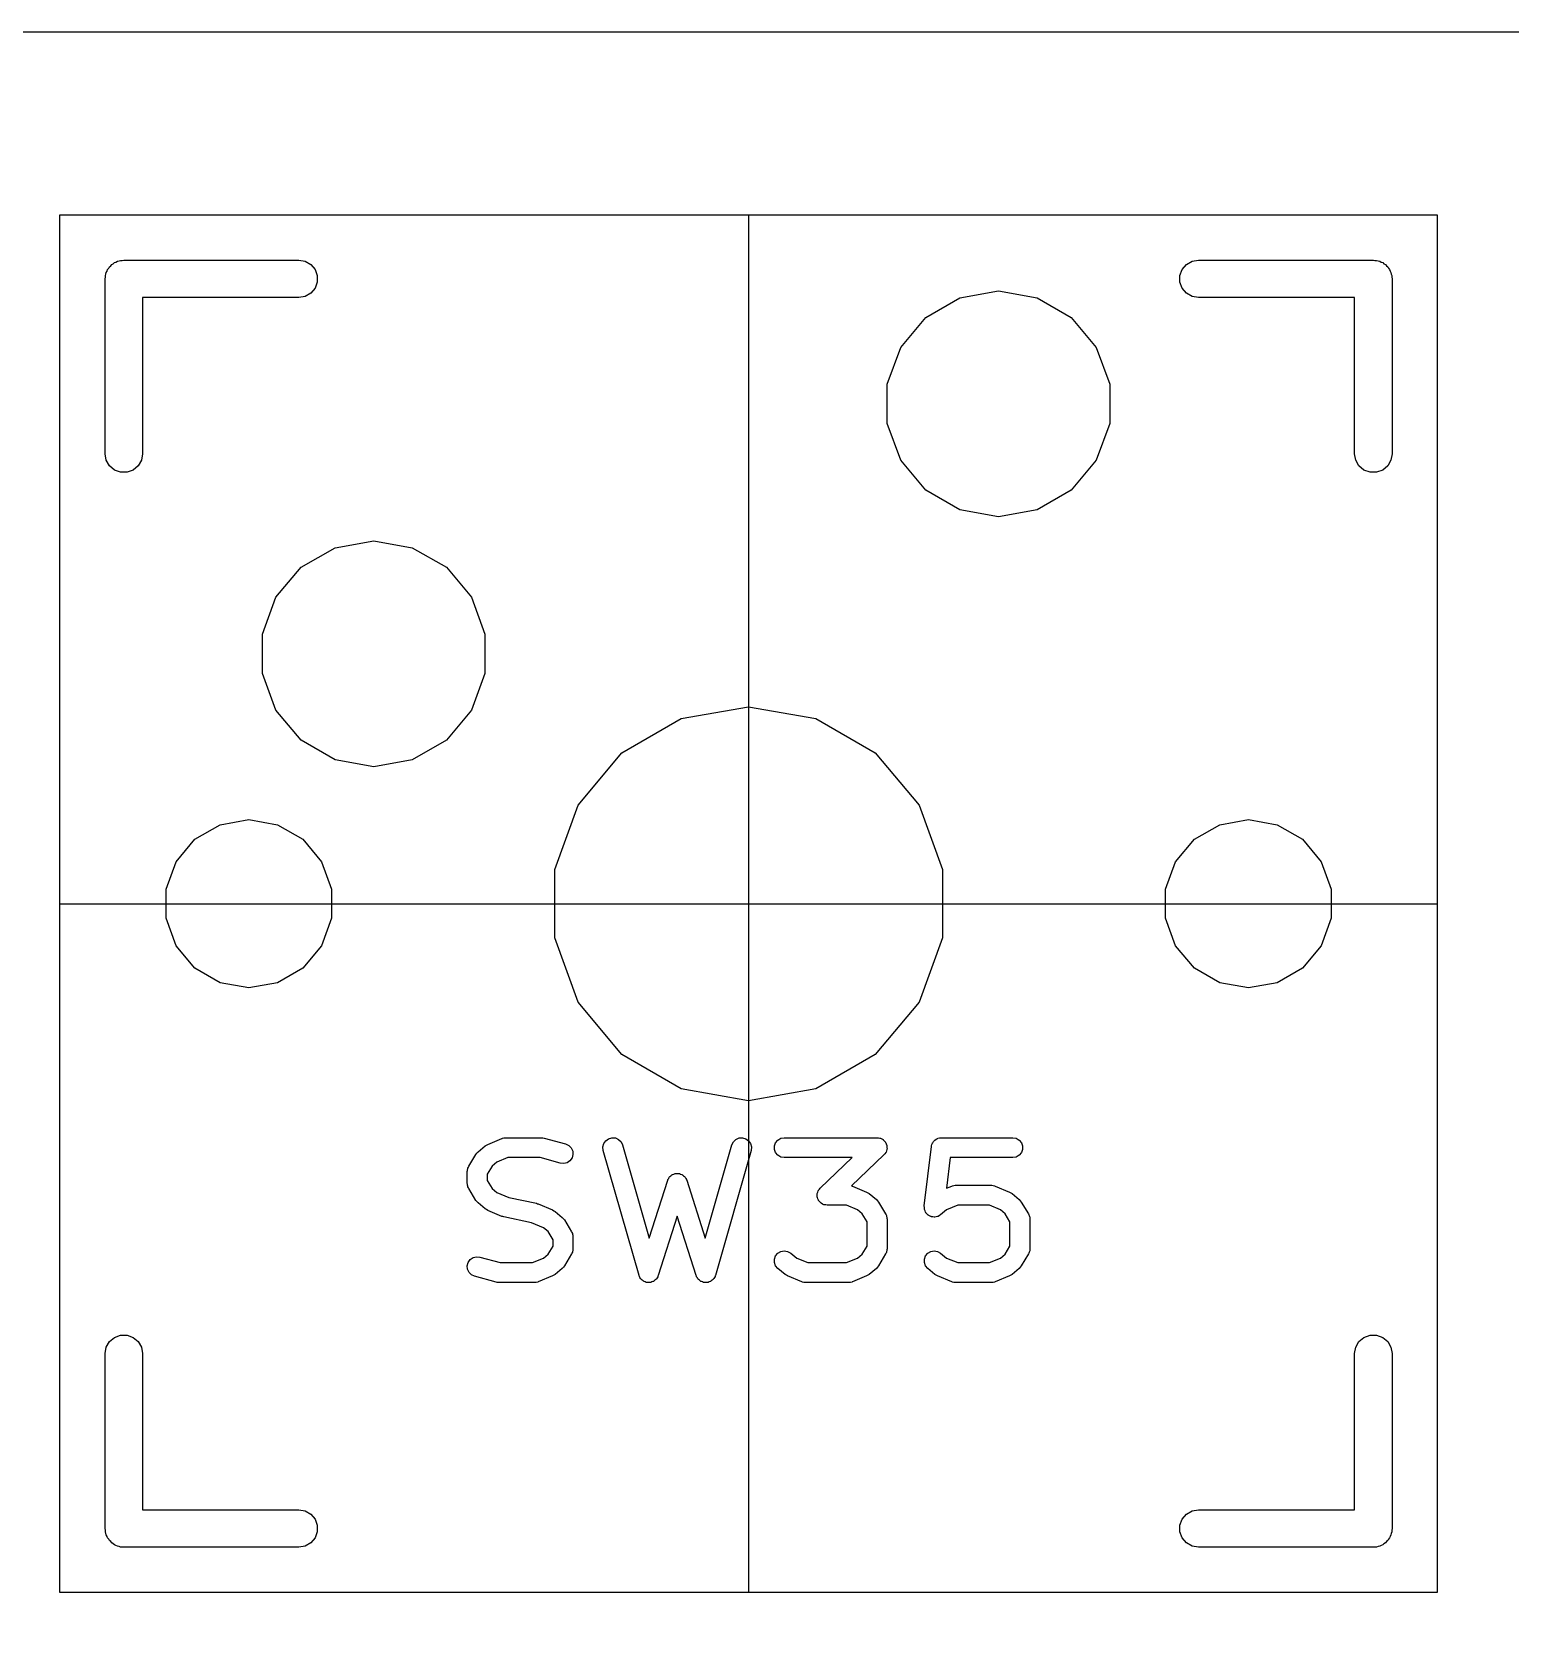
# Model space of a CAD drawing. Header units: millimetres. Extents: x 30 to 728, y -111 to 447.
# Drawn here: x 156.57 to 171.6, y 122.76 to 138.95 of the extents above; entities that cross this region are included whole.
import ezdxf

# ---------------------------------------------------------------- set-up
doc = ezdxf.new("R2010")
doc.units = ezdxf.units.MM
for name, color, linetype in [('BLACK', 7, 'Continuous'), ('プレート', 6, 'Continuous'), ('参照キーキャップ', 7, 'Continuous'), ('寸法', 21, 'Continuous')]:
    doc.layers.add(name, color=color, linetype=linetype)
doc.layers.add('補助線', color=4, linetype='Continuous', transparency=0.8)

# ---------------------------------------------------------------- blocks, each defined once
blk = doc.blocks.new('hhskb-F.SilkS')
at = {"layer": 'BLACK'}
for p, q in [((123.718, -91.6013), (123.721, -91.5848)), ((123.721, -91.5848), (123.729, -91.5704)), ((123.729, -91.5704), (123.735, -91.5547)), ((123.735, -91.5547), (123.746, -91.542)), ((123.746, -91.542), (123.754, -91.5275)), ((123.754, -91.5275), (123.767, -91.5168)), ((123.767, -91.5168), (123.778, -91.5041)), ((123.778, -91.5041), (123.792, -91.4957)), ((123.792, -91.4957), (123.805, -91.485)), ((123.805, -91.485), (123.82, -91.4793)), ((123.82, -91.4793), (123.835, -91.471)), ((123.835, -91.471), (123.851, -91.4681)), ((123.851, -91.4681), (123.867, -91.4624)), ((123.867, -91.4624), (123.884, -91.4624)), ((123.884, -91.4624), (123.9, -91.4595)), ((123.9, -91.4595), (125.678, -91.4595)), ((125.678, -91.4595), (125.743, -91.471)), ((125.743, -91.471), (125.8, -91.5041)), ((125.8, -91.5041), (125.843, -91.5547)), ((125.843, -91.5547), (125.866, -91.6169)), ((134.634, -91.6169), (134.657, -91.5547)), ((134.657, -91.5547), (134.7, -91.5041)), ((134.7, -91.5041), (134.757, -91.471)), ((134.757, -91.471), (134.822, -91.4595)), ((134.822, -91.4595), (136.6, -91.4595)), ((136.6, -91.4595), (136.616, -91.4624)), ((136.616, -91.4624), (136.633, -91.4624)), ((136.633, -91.4624), (136.649, -91.4681)), ((136.649, -91.4681), (136.665, -91.471)), ((136.665, -91.471), (136.68, -91.4793)), ((136.68, -91.4793), (136.695, -91.485)), ((136.695, -91.485), (136.708, -91.4957)), ((136.708, -91.4957), (136.722, -91.5041)), ((136.722, -91.5041), (136.733, -91.5168)), ((136.733, -91.5168), (136.746, -91.5275)), ((136.746, -91.5275), (136.754, -91.542)), ((136.754, -91.542), (136.765, -91.5547)), ((136.765, -91.5547), (136.771, -91.5704)), ((136.771, -91.5704), (136.779, -91.5848)), ((136.779, -91.5848), (136.782, -91.6013)), ((123.709, -91.65), (123.712, -91.6336)), ((123.709, -93.428), (123.709, -91.65)), ((123.712, -91.6169), (123.718, -91.6013)), ((123.712, -91.6336), (123.712, -91.6169)), ((125.843, -91.7452), (125.8, -91.7959)), ((125.866, -91.6831), (125.843, -91.7452)), ((125.866, -91.6169), (125.866, -91.6831)), ((134.634, -91.6831), (134.634, -91.6169)), ((134.657, -91.7452), (134.634, -91.6831)), ((134.7, -91.7959), (134.657, -91.7452)), ((136.782, -91.6013), (136.788, -91.6169)), ((136.788, -91.6169), (136.788, -91.6336)), ((136.788, -91.6336), (136.79, -91.65)), ((136.79, -91.65), (136.79, -93.428)), ((125.678, -91.8405), (124.09, -91.8405)), ((124.09, -91.8405), (124.09, -93.428)), ((125.743, -91.829), (125.678, -91.8405)), ((125.8, -91.7959), (125.743, -91.829)), ((132.052, -92.0411), (132.398, -91.8418)), ((132.398, -91.8418), (132.79, -91.7726)), ((132.79, -91.7726), (133.182, -91.8418)), ((133.182, -91.8418), (133.528, -92.0411)), ((134.757, -91.829), (134.7, -91.7959)), ((134.822, -91.8405), (134.757, -91.829)), ((136.409, -91.8405), (134.822, -91.8405)), ((136.409, -93.428), (136.409, -91.8405)), ((131.796, -92.3463), (132.052, -92.0411)), ((133.528, -92.0411), (133.784, -92.3463)), ((131.66, -92.7208), (131.796, -92.3463)), ((133.784, -92.3463), (133.92, -92.7208)), ((131.66, -93.1192), (131.66, -92.7208)), ((133.92, -92.7208), (133.92, -93.1192)), ((131.796, -93.4937), (131.66, -93.1192)), ((133.92, -93.1192), (133.784, -93.4937)), ((123.721, -93.4932), (123.709, -93.428)), ((123.754, -93.5505), (123.721, -93.4932)), ((124.079, -93.4932), (124.046, -93.5505)), ((124.09, -93.428), (124.079, -93.4932)), ((132.052, -93.7989), (131.796, -93.4937)), ((133.784, -93.4937), (133.528, -93.7989)), ((136.421, -93.4932), (136.409, -93.428)), ((136.454, -93.5505), (136.421, -93.4932)), ((136.779, -93.4932), (136.746, -93.5505)), ((136.79, -93.428), (136.779, -93.4932)), ((123.805, -93.593), (123.754, -93.5505)), ((123.867, -93.6156), (123.805, -93.593)), ((123.933, -93.6156), (123.867, -93.6156)), ((123.995, -93.593), (123.933, -93.6156)), ((124.046, -93.5505), (123.995, -93.593)), ((136.505, -93.593), (136.454, -93.5505)), ((136.567, -93.6156), (136.505, -93.593)), ((136.633, -93.6156), (136.567, -93.6156)), ((136.695, -93.593), (136.633, -93.6156)), ((136.746, -93.5505), (136.695, -93.593)), ((132.398, -93.9982), (132.052, -93.7989)), ((133.528, -93.7989), (133.182, -93.9982)), ((132.79, -94.0674), (132.398, -93.9982)), ((133.182, -93.9982), (132.79, -94.0674)), ((126.048, -94.3818), (126.44, -94.3126)), ((126.44, -94.3126), (126.832, -94.3818)), ((125.702, -94.5811), (126.048, -94.3818)), ((126.832, -94.3818), (127.178, -94.5811)), ((125.446, -94.8863), (125.702, -94.5811)), ((127.178, -94.5811), (127.434, -94.8863)), ((125.31, -95.2608), (125.446, -94.8863)), ((127.434, -94.8863), (127.57, -95.2608)), ((125.31, -95.6592), (125.31, -95.2608)), ((127.57, -95.2608), (127.57, -95.6592)), ((125.446, -96.0337), (125.31, -95.6592)), ((127.57, -95.6592), (127.434, -96.0337)), ((125.702, -96.3389), (125.446, -96.0337)), ((127.434, -96.0337), (127.178, -96.3389)), ((128.963, -96.4667), (129.565, -96.1192)), ((129.565, -96.1192), (130.25, -95.9985)), ((130.25, -95.9985), (130.935, -96.1192)), ((130.935, -96.1192), (131.537, -96.4667)), ((126.048, -96.5382), (125.702, -96.3389)), ((127.178, -96.3389), (126.832, -96.5382)), ((126.44, -96.6074), (126.048, -96.5382)), ((126.832, -96.5382), (126.44, -96.6074)), ((128.517, -96.9992), (128.963, -96.4667)), ((131.537, -96.4667), (131.983, -96.9992)), ((128.279, -97.6524), (128.517, -96.9992)), ((131.983, -96.9992), (132.221, -97.6524)), ((124.621, -97.3457), (124.878, -97.1974)), ((124.878, -97.1974), (125.17, -97.1458)), ((125.17, -97.1458), (125.462, -97.1974)), ((125.462, -97.1974), (125.719, -97.3457)), ((134.781, -97.3457), (135.038, -97.1974)), ((135.038, -97.1974), (135.33, -97.1458)), ((135.33, -97.1458), (135.622, -97.1974)), ((135.622, -97.1974), (135.879, -97.3457)), ((124.43, -97.5729), (124.621, -97.3457)), ((125.719, -97.3457), (125.91, -97.5729)), ((134.59, -97.5729), (134.781, -97.3457)), ((135.879, -97.3457), (136.07, -97.5729)), ((124.329, -97.8517), (124.43, -97.5729)), ((125.91, -97.5729), (126.011, -97.8517)), ((134.489, -97.8517), (134.59, -97.5729)), ((136.07, -97.5729), (136.171, -97.8517)), ((128.279, -98.3476), (128.279, -97.6524)), ((132.221, -97.6524), (132.221, -98.3476)), ((124.329, -98.1483), (124.329, -97.8517)), ((126.011, -97.8517), (126.011, -98.1483)), ((134.489, -98.1483), (134.489, -97.8517)), ((136.171, -97.8517), (136.171, -98.1483)), ((124.43, -98.4271), (124.329, -98.1483)), ((126.011, -98.1483), (125.91, -98.4271)), ((134.59, -98.4271), (134.489, -98.1483)), ((136.171, -98.1483), (136.07, -98.4271)), ((128.517, -99.0008), (128.279, -98.3476)), ((132.221, -98.3476), (131.983, -99.0008)), ((124.621, -98.6543), (124.43, -98.4271)), ((125.91, -98.4271), (125.719, -98.6543)), ((134.781, -98.6543), (134.59, -98.4271)), ((136.07, -98.4271), (135.879, -98.6543)), ((124.878, -98.8026), (124.621, -98.6543)), ((125.719, -98.6543), (125.462, -98.8026)), ((135.038, -98.8026), (134.781, -98.6543)), ((135.879, -98.6543), (135.622, -98.8026)), ((125.17, -98.8541), (124.878, -98.8026)), ((125.462, -98.8026), (125.17, -98.8541)), ((135.33, -98.8541), (135.038, -98.8026)), ((135.622, -98.8026), (135.33, -98.8541)), ((128.963, -99.5332), (128.517, -99.0008)), ((131.983, -99.0008), (131.537, -99.5332)), ((129.565, -99.8808), (128.963, -99.5332)), ((131.537, -99.5332), (130.935, -99.8808)), ((130.25, -100.002), (129.565, -99.8808)), ((130.935, -99.8808), (130.25, -100.002)), ((127.5, -100.522), (127.572, -100.462)), ((127.572, -100.462), (127.586, -100.454)), ((127.586, -100.454), (127.598, -100.446)), ((127.598, -100.446), (127.743, -100.386)), ((127.743, -100.386), (127.746, -100.385)), ((127.746, -100.385), (127.748, -100.384)), ((127.748, -100.384), (127.763, -100.381)), ((127.763, -100.381), (127.778, -100.378)), ((127.778, -100.378), (127.78, -100.378)), ((127.78, -100.378), (127.783, -100.378)), ((127.783, -100.378), (128.145, -100.378)), ((128.145, -100.378), (128.159, -100.38)), ((128.159, -100.38), (128.173, -100.382)), ((128.173, -100.382), (128.39, -100.442)), ((128.39, -100.442), (128.422, -100.457)), ((128.422, -100.457), (128.447, -100.482)), ((128.447, -100.482), (128.462, -100.515)), ((128.77, -100.472), (128.778, -100.438)), ((128.773, -100.507), (128.77, -100.472)), ((128.778, -100.438), (128.798, -100.409)), ((128.798, -100.409), (128.827, -100.388)), ((128.827, -100.388), (128.861, -100.378)), ((128.861, -100.378), (128.896, -100.381)), ((128.896, -100.381), (128.928, -100.395)), ((128.928, -100.395), (128.953, -100.42)), ((128.953, -100.42), (128.969, -100.452)), ((128.969, -100.452), (129.24, -101.399)), ((129.809, -101.399), (130.08, -100.452)), ((130.08, -100.452), (130.095, -100.42)), ((130.095, -100.42), (130.121, -100.395)), ((130.121, -100.395), (130.153, -100.381)), ((130.153, -100.381), (130.188, -100.378)), ((130.188, -100.378), (130.222, -100.388)), ((130.222, -100.388), (130.25, -100.409)), ((130.25, -100.409), (130.27, -100.438)), ((130.27, -100.438), (130.279, -100.472)), ((130.279, -100.472), (130.275, -100.507)), ((130.513, -100.462), (130.525, -100.429)), ((130.513, -100.497), (130.513, -100.462)), ((130.525, -100.429), (130.548, -100.402)), ((130.548, -100.402), (130.578, -100.384)), ((130.578, -100.384), (130.613, -100.378)), ((130.613, -100.378), (131.556, -100.378)), ((131.556, -100.378), (131.571, -100.38)), ((131.571, -100.38), (131.585, -100.382)), ((131.585, -100.382), (131.588, -100.383)), ((131.588, -100.383), (131.591, -100.384)), ((131.591, -100.384), (131.604, -100.391)), ((131.604, -100.391), (131.617, -100.398)), ((131.617, -100.398), (131.619, -100.4)), ((131.619, -100.4), (131.622, -100.402)), ((131.622, -100.402), (131.631, -100.413)), ((131.631, -100.413), (131.641, -100.423)), ((131.641, -100.423), (131.642, -100.426)), ((131.642, -100.426), (131.644, -100.429)), ((131.644, -100.429), (131.649, -100.442)), ((131.649, -100.442), (131.655, -100.456)), ((131.655, -100.456), (131.655, -100.459)), ((131.655, -100.459), (131.656, -100.462)), ((131.656, -100.462), (131.656, -100.476)), ((131.656, -100.476), (131.657, -100.491)), ((131.657, -100.491), (131.656, -100.494)), ((132.036, -101.072), (132.109, -100.467)), ((132.109, -100.462), (132.114, -100.448)), ((132.109, -100.465), (132.109, -100.462)), ((132.109, -100.467), (132.109, -100.465)), ((132.114, -100.448), (132.119, -100.434)), ((132.119, -100.434), (132.12, -100.431)), ((132.12, -100.431), (132.121, -100.429)), ((132.121, -100.429), (132.131, -100.417)), ((132.131, -100.417), (132.14, -100.405)), ((132.14, -100.405), (132.142, -100.404)), ((132.142, -100.404), (132.144, -100.402)), ((132.144, -100.402), (132.157, -100.394)), ((132.157, -100.394), (132.169, -100.386)), ((132.169, -100.386), (132.172, -100.385)), ((132.172, -100.385), (132.175, -100.384)), ((132.175, -100.384), (132.189, -100.381)), ((132.189, -100.381), (132.204, -100.378)), ((132.204, -100.378), (132.207, -100.378)), ((132.207, -100.378), (132.209, -100.378)), ((132.209, -100.378), (132.935, -100.378)), ((132.935, -100.378), (132.97, -100.384)), ((132.97, -100.384), (133, -100.402)), ((133, -100.402), (133.023, -100.429)), ((133.023, -100.429), (133.035, -100.462)), ((133.035, -100.462), (133.035, -100.497)), ((127.405, -100.669), (127.478, -100.548)), ((127.478, -100.548), (127.489, -100.535)), ((127.489, -100.535), (127.5, -100.522)), ((127.691, -100.628), (127.643, -100.668)), ((127.803, -100.581), (127.691, -100.628)), ((128.132, -100.581), (127.803, -100.581)), ((128.336, -100.638), (128.132, -100.581)), ((128.371, -100.641), (128.336, -100.638)), ((128.405, -100.632), (128.371, -100.641)), ((128.434, -100.612), (128.405, -100.632)), ((128.455, -100.584), (128.434, -100.612)), ((128.464, -100.55), (128.455, -100.584)), ((128.462, -100.515), (128.464, -100.55)), ((129.136, -101.777), (128.773, -100.507)), ((130.275, -100.507), (129.912, -101.777)), ((130.525, -100.53), (130.513, -100.497)), ((130.548, -100.557), (130.525, -100.53)), ((130.578, -100.575), (130.548, -100.557)), ((130.613, -100.581), (130.578, -100.575)), ((131.302, -100.581), (130.613, -100.581)), ((130.978, -100.89), (131.302, -100.581)), ((131.626, -100.553), (131.297, -100.867)), ((131.635, -100.541), (131.626, -100.553)), ((131.644, -100.53), (131.635, -100.541)), ((131.645, -100.527), (131.644, -100.53)), ((131.647, -100.525), (131.645, -100.527)), ((131.651, -100.511), (131.647, -100.525)), ((131.656, -100.497), (131.651, -100.511)), ((131.656, -100.494), (131.656, -100.497)), ((132.3, -100.581), (132.262, -100.892)), ((132.935, -100.581), (132.3, -100.581)), ((132.97, -100.575), (132.935, -100.581)), ((133, -100.557), (132.97, -100.575)), ((133.023, -100.53), (133, -100.557)), ((133.035, -100.497), (133.023, -100.53)), ((127.391, -100.721), (127.392, -100.712)), ((127.391, -100.842), (127.391, -100.721)), ((127.392, -100.712), (127.393, -100.702)), ((127.393, -100.702), (127.395, -100.695)), ((127.395, -100.695), (127.397, -100.687)), ((127.397, -100.687), (127.402, -100.678)), ((127.402, -100.678), (127.405, -100.669)), ((127.643, -100.668), (127.594, -100.75)), ((127.594, -100.75), (127.594, -100.814)), ((127.594, -100.814), (127.643, -100.896)), ((129.24, -101.399), (129.428, -100.811)), ((129.428, -100.811), (129.429, -100.808)), ((129.429, -100.808), (129.43, -100.804)), ((129.43, -100.804), (129.438, -100.792)), ((129.438, -100.792), (129.444, -100.78)), ((129.444, -100.78), (129.447, -100.777)), ((129.447, -100.777), (129.449, -100.774)), ((129.449, -100.774), (129.46, -100.766)), ((129.46, -100.766), (129.47, -100.756)), ((129.47, -100.756), (129.474, -100.755)), ((129.474, -100.755), (129.477, -100.752)), ((129.477, -100.752), (129.49, -100.748)), ((129.49, -100.748), (129.503, -100.743)), ((129.503, -100.743), (129.507, -100.743)), ((129.507, -100.743), (129.511, -100.742)), ((129.511, -100.742), (129.524, -100.742)), ((129.524, -100.742), (129.538, -100.742)), ((129.538, -100.742), (129.542, -100.743)), ((129.542, -100.743), (129.546, -100.743)), ((129.546, -100.743), (129.559, -100.748)), ((129.559, -100.748), (129.572, -100.752)), ((129.572, -100.752), (129.575, -100.755)), ((129.575, -100.755), (129.579, -100.756)), ((129.579, -100.756), (129.589, -100.766)), ((129.589, -100.766), (129.599, -100.774)), ((129.599, -100.774), (129.602, -100.777)), ((129.602, -100.777), (129.605, -100.78)), ((129.605, -100.78), (129.611, -100.792)), ((129.611, -100.792), (129.618, -100.804)), ((129.618, -100.804), (129.619, -100.808)), ((129.619, -100.808), (129.621, -100.811)), ((129.621, -100.811), (129.809, -101.399)), ((127.392, -100.852), (127.391, -100.842)), ((127.393, -100.862), (127.392, -100.852)), ((127.395, -100.869), (127.393, -100.862)), ((127.397, -100.877), (127.395, -100.869)), ((127.402, -100.886), (127.397, -100.877)), ((127.405, -100.895), (127.402, -100.886)), ((127.478, -101.016), (127.405, -100.895)), ((127.643, -100.896), (127.691, -100.936)), ((127.691, -100.936), (127.813, -100.987)), ((130.947, -100.952), (130.948, -100.949)), ((130.948, -100.966), (130.947, -100.952)), ((130.948, -100.946), (130.953, -100.932)), ((130.948, -100.949), (130.948, -100.946)), ((130.948, -100.981), (130.948, -100.966)), ((130.953, -100.932), (130.957, -100.918)), ((130.957, -100.918), (130.959, -100.916)), ((130.959, -100.916), (130.96, -100.913)), ((130.96, -100.913), (130.97, -100.901)), ((130.97, -100.901), (130.978, -100.89)), ((131.297, -100.867), (131.301, -100.868)), ((131.301, -100.868), (131.303, -100.869)), ((131.303, -100.869), (131.305, -100.87)), ((131.305, -100.87), (131.45, -100.93)), ((131.45, -100.93), (131.463, -100.938)), ((131.463, -100.938), (131.476, -100.946)), ((131.476, -100.946), (131.549, -101.006)), ((132.262, -100.892), (132.315, -100.87)), ((132.315, -100.87), (132.318, -100.869)), ((132.318, -100.869), (132.32, -100.868)), ((132.32, -100.868), (132.335, -100.865)), ((132.335, -100.865), (132.35, -100.862)), ((132.35, -100.862), (132.352, -100.862)), ((132.352, -100.862), (132.355, -100.862)), ((132.355, -100.862), (132.717, -100.862)), ((132.717, -100.862), (132.72, -100.862)), ((132.72, -100.862), (132.722, -100.862)), ((132.722, -100.862), (132.737, -100.865)), ((132.737, -100.865), (132.752, -100.868)), ((132.752, -100.868), (132.754, -100.869)), ((132.754, -100.869), (132.757, -100.87)), ((132.757, -100.87), (132.902, -100.93)), ((132.902, -100.93), (132.914, -100.938)), ((132.914, -100.938), (132.928, -100.946)), ((132.928, -100.946), (133, -101.006)), ((127.489, -101.028), (127.478, -101.016)), ((127.5, -101.041), (127.489, -101.028)), ((127.572, -101.102), (127.5, -101.041)), ((127.586, -101.109), (127.572, -101.102)), ((127.598, -101.118), (127.586, -101.109)), ((127.743, -101.178), (127.598, -101.118)), ((127.813, -100.987), (128.094, -101.045)), ((128.094, -101.045), (128.103, -101.049)), ((128.103, -101.049), (128.112, -101.051)), ((128.112, -101.051), (128.257, -101.111)), ((128.257, -101.111), (128.27, -101.12)), ((128.27, -101.12), (128.283, -101.127)), ((128.283, -101.127), (128.356, -101.188)), ((130.949, -100.984), (130.948, -100.981)), ((130.95, -100.987), (130.949, -100.984)), ((130.955, -101.001), (130.95, -100.987)), ((130.96, -101.014), (130.955, -101.001)), ((130.962, -101.017), (130.96, -101.014)), ((130.964, -101.02), (130.962, -101.017)), ((130.974, -101.03), (130.964, -101.02)), ((130.983, -101.041), (130.974, -101.03)), ((130.986, -101.043), (130.983, -101.041)), ((130.988, -101.045), (130.986, -101.043)), ((131.001, -101.052), (130.988, -101.045)), ((131.014, -101.059), (131.001, -101.052)), ((131.017, -101.059), (131.014, -101.059)), ((131.02, -101.061), (131.017, -101.059)), ((131.034, -101.062), (131.02, -101.061)), ((131.048, -101.065), (131.034, -101.062)), ((131.246, -101.065), (131.048, -101.065)), ((131.358, -101.112), (131.246, -101.065)), ((131.405, -101.151), (131.358, -101.112)), ((131.549, -101.006), (131.56, -101.019)), ((131.56, -101.019), (131.571, -101.032)), ((131.571, -101.032), (131.643, -101.153)), ((132.037, -101.087), (132.036, -101.072)), ((132.037, -101.102), (132.037, -101.087)), ((132.038, -101.104), (132.037, -101.102)), ((132.038, -101.107), (132.038, -101.104)), ((132.044, -101.121), (132.038, -101.107)), ((132.049, -101.135), (132.044, -101.121)), ((132.051, -101.137), (132.049, -101.135)), ((132.052, -101.14), (132.051, -101.137)), ((132.062, -101.151), (132.052, -101.14)), ((132.263, -101.112), (132.202, -101.162)), ((132.375, -101.065), (132.263, -101.112)), ((132.697, -101.065), (132.375, -101.065)), ((132.809, -101.112), (132.697, -101.065)), ((132.857, -101.151), (132.809, -101.112)), ((133, -101.006), (133.011, -101.019)), ((133.011, -101.019), (133.022, -101.032)), ((133.022, -101.032), (133.095, -101.153)), ((127.753, -101.18), (127.743, -101.178)), ((127.762, -101.184), (127.753, -101.18)), ((128.043, -101.242), (127.762, -101.184)), ((128.165, -101.293), (128.043, -101.242)), ((128.212, -101.333), (128.165, -101.293)), ((128.356, -101.188), (128.367, -101.201)), ((128.367, -101.201), (128.378, -101.213)), ((128.378, -101.213), (128.45, -101.334)), ((129.524, -101.176), (129.331, -101.78)), ((129.718, -101.78), (129.524, -101.176)), ((131.455, -101.233), (131.405, -101.151)), ((131.455, -101.479), (131.455, -101.233)), ((131.643, -101.153), (131.647, -101.162)), ((131.647, -101.162), (131.652, -101.17)), ((131.652, -101.17), (131.653, -101.178)), ((131.653, -101.178), (131.656, -101.186)), ((131.656, -101.186), (131.656, -101.196)), ((131.656, -101.196), (131.658, -101.205)), ((131.658, -101.205), (131.658, -101.508)), ((132.071, -101.162), (132.062, -101.151)), ((132.074, -101.163), (132.071, -101.162)), ((132.076, -101.166), (132.074, -101.163)), ((132.089, -101.172), (132.076, -101.166)), ((132.102, -101.18), (132.089, -101.172)), ((132.105, -101.18), (132.102, -101.18)), ((132.107, -101.182), (132.105, -101.18)), ((132.122, -101.183), (132.107, -101.182)), ((132.137, -101.186), (132.122, -101.183)), ((132.139, -101.185), (132.137, -101.186)), ((132.142, -101.186), (132.139, -101.185)), ((132.157, -101.182), (132.142, -101.186)), ((132.171, -101.18), (132.157, -101.182)), ((132.174, -101.178), (132.171, -101.18)), ((132.177, -101.178), (132.174, -101.178)), ((132.189, -101.17), (132.177, -101.178)), ((132.202, -101.162), (132.189, -101.17)), ((132.906, -101.233), (132.857, -101.151)), ((132.906, -101.479), (132.906, -101.233)), ((133.095, -101.153), (133.098, -101.162)), ((133.098, -101.162), (133.103, -101.17)), ((133.103, -101.17), (133.105, -101.178)), ((133.105, -101.178), (133.107, -101.186)), ((133.107, -101.186), (133.108, -101.196)), ((133.108, -101.196), (133.109, -101.205)), ((133.109, -101.205), (133.109, -101.508)), ((128.262, -101.415), (128.212, -101.333)), ((128.262, -101.479), (128.262, -101.415)), ((128.45, -101.334), (128.454, -101.343)), ((128.454, -101.343), (128.459, -101.352)), ((128.459, -101.352), (128.46, -101.36)), ((128.46, -101.36), (128.463, -101.367)), ((128.463, -101.367), (128.463, -101.377)), ((128.463, -101.377), (128.465, -101.387)), ((128.465, -101.387), (128.465, -101.508)), ((127.401, -101.645), (127.421, -101.617)), ((127.421, -101.617), (127.45, -101.597)), ((127.45, -101.597), (127.484, -101.588)), ((127.484, -101.588), (127.519, -101.591)), ((127.519, -101.591), (127.724, -101.648)), ((128.053, -101.648), (128.165, -101.601)), ((128.165, -101.601), (128.212, -101.562)), ((128.212, -101.562), (128.262, -101.479)), ((128.45, -101.56), (128.378, -101.681)), ((128.454, -101.551), (128.45, -101.56)), ((128.459, -101.542), (128.454, -101.551)), ((128.46, -101.534), (128.459, -101.542)), ((128.463, -101.527), (128.46, -101.534)), ((128.465, -101.508), (128.463, -101.517)), ((128.463, -101.517), (128.463, -101.527)), ((130.513, -101.611), (130.525, -101.578)), ((130.513, -101.647), (130.513, -101.611)), ((130.525, -101.578), (130.547, -101.551)), ((130.547, -101.551), (130.578, -101.533)), ((130.578, -101.533), (130.613, -101.527)), ((130.613, -101.527), (130.647, -101.533)), ((130.647, -101.533), (130.678, -101.551)), ((130.678, -101.551), (130.739, -101.601)), ((130.739, -101.601), (130.851, -101.648)), ((131.246, -101.648), (131.358, -101.601)), ((131.358, -101.601), (131.405, -101.562)), ((131.405, -101.562), (131.455, -101.479)), ((131.643, -101.56), (131.571, -101.681)), ((131.647, -101.551), (131.643, -101.56)), ((131.652, -101.542), (131.647, -101.551)), ((131.653, -101.534), (131.652, -101.542)), ((131.656, -101.527), (131.653, -101.534)), ((131.658, -101.508), (131.656, -101.517)), ((131.656, -101.517), (131.656, -101.527)), ((132.037, -101.611), (132.049, -101.578)), ((132.037, -101.647), (132.037, -101.611)), ((132.049, -101.578), (132.071, -101.551)), ((132.071, -101.551), (132.102, -101.533)), ((132.102, -101.533), (132.137, -101.527)), ((132.137, -101.527), (132.171, -101.533)), ((132.171, -101.533), (132.202, -101.551)), ((132.202, -101.551), (132.263, -101.601)), ((132.263, -101.601), (132.375, -101.648)), ((132.697, -101.648), (132.809, -101.601)), ((132.809, -101.601), (132.857, -101.562)), ((132.857, -101.562), (132.906, -101.479)), ((133.095, -101.56), (133.022, -101.681)), ((133.098, -101.551), (133.095, -101.56)), ((133.103, -101.542), (133.098, -101.551)), ((133.105, -101.534), (133.103, -101.542)), ((133.107, -101.527), (133.105, -101.534)), ((133.108, -101.517), (133.107, -101.527)), ((133.109, -101.508), (133.108, -101.517)), ((127.391, -101.679), (127.401, -101.645)), ((127.394, -101.714), (127.391, -101.679)), ((127.409, -101.747), (127.394, -101.714)), ((127.433, -101.772), (127.409, -101.747)), ((127.465, -101.787), (127.433, -101.772)), ((127.683, -101.847), (127.465, -101.787)), ((127.724, -101.648), (128.053, -101.648)), ((128.257, -101.783), (128.112, -101.843)), ((128.27, -101.775), (128.257, -101.783)), ((128.283, -101.767), (128.27, -101.775)), ((128.356, -101.707), (128.283, -101.767)), ((128.367, -101.694), (128.356, -101.707)), ((128.378, -101.681), (128.367, -101.694)), ((129.139, -101.783), (129.136, -101.777)), ((129.14, -101.788), (129.139, -101.783)), ((129.146, -101.798), (129.14, -101.788)), ((129.328, -101.785), (129.327, -101.791)), ((129.331, -101.78), (129.328, -101.785)), ((129.72, -101.785), (129.718, -101.78)), ((129.722, -101.791), (129.72, -101.785)), ((129.909, -101.788), (129.902, -101.798)), ((129.91, -101.783), (129.909, -101.788)), ((129.912, -101.777), (129.91, -101.783)), ((130.525, -101.68), (130.513, -101.647)), ((130.548, -101.707), (130.525, -101.68)), ((130.62, -101.767), (130.548, -101.707)), ((130.634, -101.775), (130.62, -101.767)), ((130.646, -101.783), (130.634, -101.775)), ((130.791, -101.843), (130.646, -101.783)), ((130.851, -101.648), (131.246, -101.648)), ((131.45, -101.783), (131.305, -101.843)), ((131.463, -101.775), (131.45, -101.783)), ((131.476, -101.767), (131.463, -101.775)), ((131.549, -101.707), (131.476, -101.767)), ((131.56, -101.694), (131.549, -101.707)), ((131.571, -101.681), (131.56, -101.694)), ((132.049, -101.68), (132.037, -101.647)), ((132.072, -101.707), (132.049, -101.68)), ((132.144, -101.767), (132.072, -101.707)), ((132.158, -101.775), (132.144, -101.767)), ((132.17, -101.783), (132.158, -101.775)), ((132.315, -101.843), (132.17, -101.783)), ((132.375, -101.648), (132.697, -101.648)), ((132.902, -101.783), (132.757, -101.843)), ((132.914, -101.775), (132.902, -101.783)), ((132.928, -101.767), (132.914, -101.775)), ((133, -101.707), (132.928, -101.767)), ((133.011, -101.694), (133, -101.707)), ((133.022, -101.681), (133.011, -101.694)), ((127.696, -101.849), (127.683, -101.847)), ((127.71, -101.851), (127.696, -101.849)), ((128.073, -101.851), (127.71, -101.851)), ((128.075, -101.851), (128.073, -101.851)), ((128.078, -101.851), (128.075, -101.851)), ((128.092, -101.848), (128.078, -101.851)), ((128.108, -101.845), (128.092, -101.848)), ((128.11, -101.844), (128.108, -101.845)), ((128.112, -101.843), (128.11, -101.844)), ((129.152, -101.809), (129.146, -101.798)), ((129.156, -101.813), (129.152, -101.809)), ((129.159, -101.818), (129.156, -101.813)), ((129.168, -101.825), (129.159, -101.818)), ((129.177, -101.834), (129.168, -101.825)), ((129.182, -101.836), (129.177, -101.834)), ((129.187, -101.839), (129.182, -101.836)), ((129.198, -101.843), (129.187, -101.839)), ((129.209, -101.848), (129.198, -101.843)), ((129.215, -101.848), (129.209, -101.848)), ((129.22, -101.85), (129.215, -101.848)), ((129.232, -101.85), (129.22, -101.85)), ((129.245, -101.851), (129.232, -101.85)), ((129.25, -101.849), (129.245, -101.851)), ((129.256, -101.849), (129.25, -101.849)), ((129.267, -101.844), (129.256, -101.849)), ((129.278, -101.841), (129.267, -101.844)), ((129.283, -101.838), (129.278, -101.841)), ((129.288, -101.835), (129.283, -101.838)), ((129.297, -101.827), (129.288, -101.835)), ((129.307, -101.82), (129.297, -101.827)), ((129.31, -101.816), (129.307, -101.82)), ((129.314, -101.812), (129.31, -101.816)), ((129.32, -101.801), (129.314, -101.812)), ((129.327, -101.791), (129.32, -101.801)), ((129.729, -101.801), (129.722, -101.791)), ((129.734, -101.812), (129.729, -101.801)), ((129.738, -101.816), (129.734, -101.812)), ((129.742, -101.82), (129.738, -101.816)), ((129.751, -101.827), (129.742, -101.82)), ((129.76, -101.835), (129.751, -101.827)), ((129.766, -101.838), (129.76, -101.835)), ((129.77, -101.841), (129.766, -101.838)), ((129.782, -101.844), (129.77, -101.841)), ((129.793, -101.849), (129.782, -101.844)), ((129.799, -101.849), (129.793, -101.849)), ((129.804, -101.851), (129.799, -101.849)), ((129.816, -101.85), (129.804, -101.851)), ((129.828, -101.85), (129.816, -101.85)), ((129.834, -101.848), (129.828, -101.85)), ((129.839, -101.848), (129.834, -101.848)), ((129.85, -101.843), (129.839, -101.848)), ((129.862, -101.839), (129.85, -101.843)), ((129.866, -101.836), (129.862, -101.839)), ((129.871, -101.834), (129.866, -101.836)), ((129.88, -101.825), (129.871, -101.834)), ((129.89, -101.818), (129.88, -101.825)), ((129.893, -101.813), (129.89, -101.818)), ((129.897, -101.809), (129.893, -101.813)), ((129.902, -101.798), (129.897, -101.809)), ((130.794, -101.844), (130.791, -101.843)), ((130.796, -101.845), (130.794, -101.844)), ((130.811, -101.848), (130.796, -101.845)), ((130.826, -101.851), (130.811, -101.848)), ((130.828, -101.851), (130.826, -101.851)), ((130.831, -101.851), (130.828, -101.851)), ((131.266, -101.851), (130.831, -101.851)), ((131.268, -101.851), (131.266, -101.851)), ((131.271, -101.851), (131.268, -101.851)), ((131.286, -101.848), (131.271, -101.851)), ((131.301, -101.845), (131.286, -101.848)), ((131.303, -101.844), (131.301, -101.845)), ((131.305, -101.843), (131.303, -101.844)), ((132.318, -101.844), (132.315, -101.843)), ((132.32, -101.845), (132.318, -101.844)), ((132.335, -101.848), (132.32, -101.845)), ((132.35, -101.851), (132.335, -101.848)), ((132.352, -101.851), (132.35, -101.851)), ((132.355, -101.851), (132.352, -101.851)), ((132.717, -101.851), (132.355, -101.851)), ((132.72, -101.851), (132.717, -101.851)), ((132.722, -101.851), (132.72, -101.851)), ((132.737, -101.848), (132.722, -101.851)), ((132.752, -101.845), (132.737, -101.848)), ((132.754, -101.844), (132.752, -101.845)), ((132.757, -101.843), (132.754, -101.844)), ((123.754, -102.45), (123.805, -102.407)), ((123.805, -102.407), (123.867, -102.384)), ((123.867, -102.384), (123.933, -102.384)), ((123.933, -102.384), (123.995, -102.407)), ((123.995, -102.407), (124.046, -102.45)), ((136.454, -102.45), (136.505, -102.407)), ((136.505, -102.407), (136.567, -102.384)), ((136.567, -102.384), (136.633, -102.384)), ((136.633, -102.384), (136.695, -102.407)), ((136.695, -102.407), (136.746, -102.45)), ((123.709, -102.572), (123.721, -102.507)), ((123.709, -104.35), (123.709, -102.572)), ((123.721, -102.507), (123.754, -102.45)), ((124.046, -102.45), (124.079, -102.507)), ((124.079, -102.507), (124.09, -102.572)), ((124.09, -102.572), (124.09, -104.159)), ((136.409, -102.572), (136.421, -102.507)), ((136.409, -104.159), (136.409, -102.572)), ((136.421, -102.507), (136.454, -102.45)), ((136.746, -102.45), (136.779, -102.507)), ((136.779, -102.507), (136.79, -102.572)), ((136.79, -102.572), (136.79, -104.35)), ((124.09, -104.159), (125.678, -104.159)), ((125.678, -104.159), (125.743, -104.171)), ((125.743, -104.171), (125.8, -104.204)), ((125.8, -104.204), (125.843, -104.255)), ((134.657, -104.255), (134.7, -104.204)), ((134.7, -104.204), (134.757, -104.171)), ((134.757, -104.171), (134.822, -104.159)), ((134.822, -104.159), (136.409, -104.159)), ((123.712, -104.366), (123.709, -104.35)), ((123.712, -104.383), (123.712, -104.366)), ((125.843, -104.255), (125.866, -104.317)), ((125.866, -104.317), (125.866, -104.383)), ((134.634, -104.317), (134.657, -104.255)), ((134.634, -104.383), (134.634, -104.317)), ((136.79, -104.35), (136.788, -104.366)), ((136.788, -104.366), (136.788, -104.383)), ((123.718, -104.399), (123.712, -104.383)), ((123.721, -104.415), (123.718, -104.399)), ((123.729, -104.43), (123.721, -104.415)), ((123.735, -104.445), (123.729, -104.43)), ((123.746, -104.458), (123.735, -104.445)), ((123.754, -104.472), (123.746, -104.458)), ((123.767, -104.483), (123.754, -104.472)), ((123.778, -104.496), (123.767, -104.483)), ((123.792, -104.504), (123.778, -104.496)), ((123.805, -104.515), (123.792, -104.504)), ((123.82, -104.521), (123.805, -104.515)), ((123.835, -104.529), (123.82, -104.521)), ((123.851, -104.532), (123.835, -104.529)), ((123.867, -104.538), (123.851, -104.532)), ((123.884, -104.538), (123.867, -104.538)), ((123.9, -104.54), (123.884, -104.538)), ((125.743, -104.529), (125.678, -104.54)), ((125.8, -104.496), (125.743, -104.529)), ((125.843, -104.445), (125.8, -104.496)), ((125.866, -104.383), (125.843, -104.445)), ((134.657, -104.445), (134.634, -104.383)), ((134.7, -104.496), (134.657, -104.445)), ((134.757, -104.529), (134.7, -104.496)), ((134.822, -104.54), (134.757, -104.529)), ((136.616, -104.538), (136.6, -104.54)), ((136.633, -104.538), (136.616, -104.538)), ((136.649, -104.532), (136.633, -104.538)), ((136.665, -104.529), (136.649, -104.532)), ((136.68, -104.521), (136.665, -104.529)), ((136.695, -104.515), (136.68, -104.521)), ((136.708, -104.504), (136.695, -104.515)), ((136.722, -104.496), (136.708, -104.504)), ((136.733, -104.483), (136.722, -104.496)), ((136.746, -104.472), (136.733, -104.483)), ((136.754, -104.458), (136.746, -104.472)), ((136.765, -104.445), (136.754, -104.458)), ((136.771, -104.43), (136.765, -104.445)), ((136.779, -104.415), (136.771, -104.43)), ((136.782, -104.399), (136.779, -104.415)), ((136.788, -104.383), (136.782, -104.399)), ((125.678, -104.54), (123.9, -104.54)), ((136.6, -104.54), (134.822, -104.54))]:
    blk.add_line(p, q, dxfattribs=at)

msp = doc.modelspace()

# ---------------------------------------------------------------- linework, layer by layer
at = {"layer": 'プレート'}
msp.add_lwpolyline([(156.858, 123.086), (156.858, 137.086), (170.858, 137.086), (170.858, 123.086)], close=True, dxfattribs=at)
at = {"layer": '参照キーキャップ', "color": 7}
msp.add_lwpolyline([(154.997, 138.947), (172.719, 138.947), (172.719, 121.225), (154.997, 121.225), (154.997, 138.947)], close=True, dxfattribs=at)
for points in [[(163.858, 131.086), (163.858, 129.086)], [(162.858, 130.086), (164.858, 130.086), (164.858, 130.086), (164.858, 130.086)]]:
    msp.add_lwpolyline(points, dxfattribs=at)
at = {"layer": '補助線'}
for p, q in [((163.858, 137.086), (163.858, 123.086)), ((156.858, 130.086), (170.858, 130.086))]:
    msp.add_line(p, q, dxfattribs=at)

# ---------------------------------------------------------------- block references
at = {"layer": '寸法', "linetype": 'ByBlock'}
msp.add_blockref('hhskb-F.SilkS', (33.608, 228.086), dxfattribs=at)

doc.saveas('drawing.dxf')
